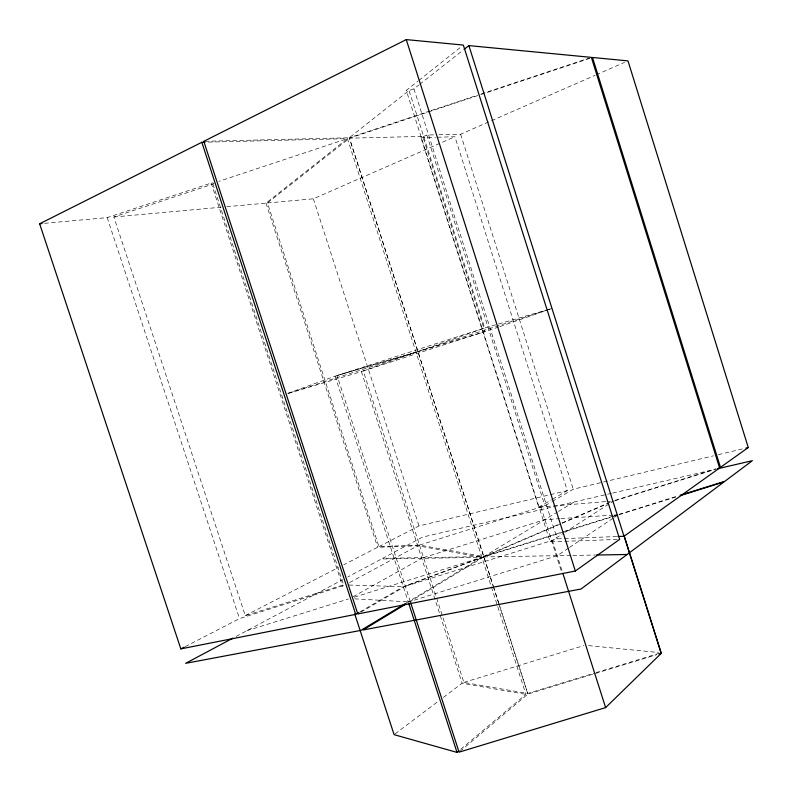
<?xml version="1.0" encoding="UTF-8"?>
<svg xmlns="http://www.w3.org/2000/svg" width="792" height="792" viewBox="0 0 792 792"><rect width="100%" height="100%" fill="white"/><g stroke="black" fill="none" stroke-linecap="round" stroke-linejoin="round"><path stroke-width="0.59" stroke-dasharray="3.96 2.97" d="M212.909 184.11L343.57 584.872L245.263 615.622L113.87 217.008L212.909 184.11L214.236 182.873M460.033 751.37L527.848 694.089L656.608 654.736M460.716 749.282L525.898 694.366L347.44 138.63L204.316 142.233M617.255 539.431L550.143 541.827L406.286 90.417L417.889 81.2M418.859 80.428L461.409 46.619M226.75 206.712L266.013 203.128L347.44 138.63L218.909 181.319M613.137 516.176L483.813 556.548L419.503 545.074L378.923 546.619L267.448 202.99L349.5 138.184L592.495 57.479M205.019 141.283L349.252 137.788L409.028 90.506L413.929 88.872L418.75 85.081M419.72 84.318L463.102 50.163M395.079 733.917L438.451 701.118M443.381 697.396L462.112 683.239L525.898 694.366M605.702 501.603L538.728 507.197L420.958 137.65L426.829 135.026L434.065 134.858M568.488 548.123L557.221 555.677L410.256 601.425M569.507 547.44L613.533 517.899M614.562 517.216L617.631 515.156M550.143 541.827L563.706 533.105M564.706 532.462L613.246 501.267L609.84 502.732M406.157 603.068L481.892 557.34L417.701 545.787L377.675 547.262L343.718 564.795M611.444 493.337L422.582 537.095L382.724 558.33L483.813 556.548L557.301 512.137M558.35 511.503L574.101 501.989M409.236 602.039L483.813 556.934L561.013 523.73M419.503 545.074L544.896 505.761L551.192 502.078M552.252 501.465L573.269 489.199L713.513 455.806M359.944 611.909L403.316 586.684L481.892 557.34L381.477 558.994L347.827 576.923M360.964 612.107L405.346 586.268L483.813 556.934L618.008 515.038M538.728 507.197L551.41 499.831M552.469 499.217L567.28 490.624L454.905 136.759L436.719 137.234M352.965 596.792L421.76 558.33M185.18 646.648L239.471 618.611L344.411 585.387M349.599 582.585L417.701 545.787M236.125 636.431L342.392 579.813M245.263 615.622L338.283 567.607M378.923 546.619L418.978 525.938L549.341 494.901M267.448 202.99L313.365 198.802L454.905 136.759M438.897 134.749L460.627 134.244L595.188 75.26M596.267 74.785L624.581 62.37M483.813 556.548L560.875 523.413M562.013 522.928L613.008 500.99M562.152 523.245L608.702 503.227M287.823 393.337L335.105 376.19L416.038 352.242L288.001 393.456M288.021 393.555L361.409 371.567L484.684 327.997L545.371 310.365M498.742 327.017L363.261 370.983L463.874 682.427L527.769 693.465L594.97 672.923M499.891 326.621L552.133 308.444L417.899 351.618M44.55 223.334L107.207 217.612L211.187 183.071L213.216 182.942M429.957 110.979L349.252 137.788L493.159 586.06M431.095 110.603L476.744 95.446M481.378 93.901L590.198 57.757M410.296 601.564L337.075 375.537L484.684 327.997L409.028 90.506L406.286 90.417M423.552 557.608L544.896 519.641L559.647 518.661M615.374 500.257L715.75 468.854M614.414 500.91L713.76 469.824M614.315 515.81L617.839 514.711M619.017 514.345L676.625 496.356M246.866 630.709L348.43 598.999M354.341 597.158L481.892 557.34M619.186 514.671L675.695 497.029M405.346 586.268L557.221 538.887L616.721 536.54M463.874 682.427L583.753 645.619M596.148 672.566L660.983 652.747M337.075 375.537L485.05 331.789L422.779 136.373L349.5 138.184L493.149 585.625M546.332 310.088L549.955 309.038M550.44 494.634L567.28 490.624M718.294 454.667L743.47 448.668M612.642 493.06L716.225 469.062M113.87 217.008L221.097 207.227M606.9 501.504L610.573 501.197M560.875 518.582L612.473 515.176M613.701 515.097L617.394 514.849M420.958 137.65L435.501 137.263M483.813 556.934L571.537 555.439M572.774 555.42L595.01 555.034M348.876 585.031L403.316 586.684M354.618 598.861L408.227 601.831M588.555 645.619L658.578 652.509M107.207 217.612L239.471 618.611M266.013 203.128L377.675 547.262M211.187 183.071L342.679 586.327M313.365 198.802L418.978 525.938M361.409 371.567L462.112 683.239M335.105 376.19L408.266 601.969M493.525 586.793L527.769 693.465M493.218 586.238L498.485 602.653M498.772 603.534L527.848 694.089M460.627 134.244L573.269 489.199M413.929 88.872L557.221 538.887M426.829 135.026L544.896 505.761M552.351 540.401L562.478 572.171M540.877 507.019L561.736 572.467"/><path stroke-width="1.19" d="M410.632 602.583L459.083 752.162L605.623 707.602L661.3 653.301L623.987 535.273M354.707 613.849L394.089 734.659L457.014 752.4L458.905 750.806M464.062 49.401L468.884 45.609L591.367 57.37L719.601 468.003L624.007 536.263L617.938 536.501M575.338 571.012L619.691 539.342L463.34 45.075L406.266 39.6L203.791 141.313L357.796 613.958L575.338 571.012L406.266 39.6M748.272 447.529L720.472 467.369L592.495 57.479L627.977 60.885L748.272 447.529L745.866 448.104M405.108 603.712L360.924 630.383L185.635 663.33L232.898 638.154M406.088 603.94L363.023 629.986L581.061 589.01L723.957 481.962L680.407 495.564M204.316 142.233L201.841 142.293L39.64 223.78L180.833 648.886L355.707 614.364L358.885 612.523M180.833 648.886L184.09 647.203M717.265 468.735L719.601 468.003M680.15 495.257L724.828 481.308L752.36 460.687L717.433 468.775M658.944 654.024L661.3 653.301M39.64 223.78L42.095 223.552M596.247 555.014L627.135 554.489M201.841 142.293L355.707 614.364M408.603 602.989L457.014 752.4M562.825 573.26L605.623 707.602M624.056 535.937L660.983 652.747M468.884 45.609L624.007 536.263"/></g></svg>
